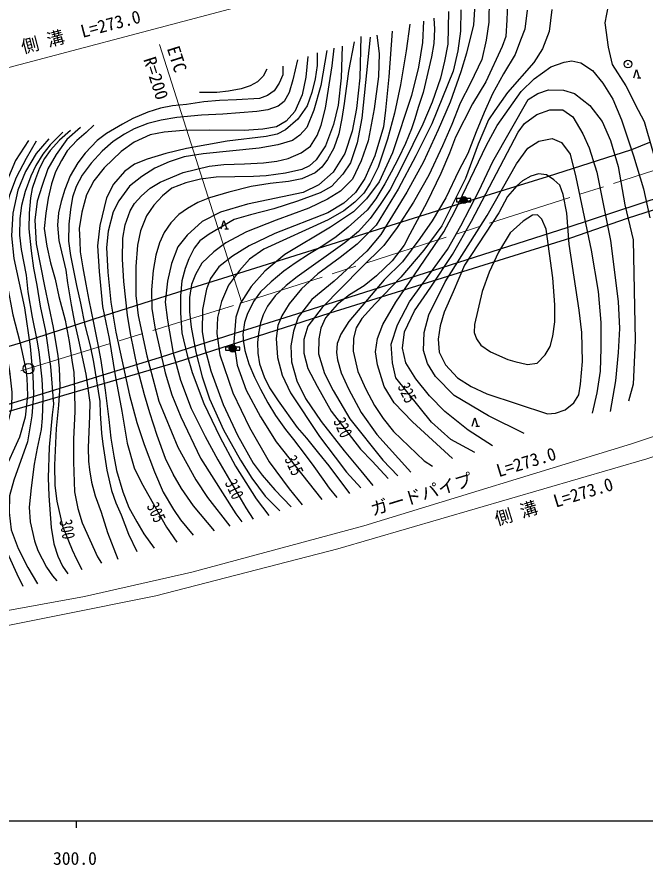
# Model space of a CAD drawing. Units: millimetres at full size, sheet at 1:1000; details may follow other scales. Extents: x 40000 to 680000, y 20000 to 380000.
# Drawn here: x 359597 to 448944, y 198715 to 319388 of the extents above; entities that cross this region are included whole.
import ezdxf
from ezdxf.enums import TextEntityAlignment as Align

# ---------------------------------------------------------------- set-up
doc = ezdxf.new("R2010")
doc.units = ezdxf.units.MM
doc.header["$LTSCALE"] = 1000
doc.linetypes.add('CHAIN', pattern=[18.5, 12, -1.5, 3.5, -1.5])
for name, color, linetype, lineweight in [('M-BGD', 7, 'Continuous', 25), ('M-BMK', 2, 'CHAIN', 13), ('M-BMK-SRVR', 3, 'Continuous', 25), ('M-STR-HTXT', 7, 'Continuous', 13), ('M-TTL-BAND', 7, 'Continuous', 25)]:
    doc.layers.add(name, color=color, linetype=linetype, lineweight=lineweight)
doc.styles.add('ＭＳ ゴシック', font='')
doc.styles.get('ＭＳ ゴシック').set_extended_font_data('MS Gothic')

msp = doc.modelspace()

# ---------------------------------------------------------------- hatches: boundary and pattern name
at = {"layer": 'M-BGD'}
h = msp.add_hatch(color=256, dxfattribs=at)
edge = h.paths.add_edge_path()
edge.add_ellipse((446515, 312682), major_axis=(-26.1, -42.7), ratio=1, start_angle=121.45546, end_angle=-58.54454, ccw=False)
for points in [[(423645, 293330, -1), (422645, 293330, -1)], [(390782, 272198, -1), (389782, 272198, -1)]]:
    msp.add_hatch(color=256, dxfattribs=at).paths.add_polyline_path(points)

# ---------------------------------------------------------------- linework, layer by layer
for p, q in [((447855, 310726), (448357, 310726)), ((389182, 289246), (389684, 289246)), ((424876, 261150), (425378, 261150))]:
    msp.add_line(p, q, dxfattribs=at)
for points in [[(453291, 330018), (445220, 322932), (443723, 320998), (443221, 318576), (443723, 315068), (444266, 312646), (446230, 309597), (447985, 306131), (448828, 304519), (451100, 296574), (452168, 287560), (452639, 277647), (452516, 272983), (451765, 265942)], [(289567, 252486), (303813, 252813), (314263, 253754), (321775, 254827), (339980, 258271), (349857, 260871), (358796, 263386), (382274, 270252), (404163, 277270), (438379, 287966), (446468, 290741), (474695, 299797), (491435, 305238), (513766, 312383), (532442, 318387), (541844, 321410), (555145, 325522)], [(429403, 322452), (429275, 318995), (429127, 316599), (428618, 315178), (426305, 310173), (424416, 307013), (422000, 302277), (421105, 300021), (419874, 297115), (417900, 292994), (415500, 288491), (414693, 286922), (412994, 284711), (410722, 282545), (409004, 281124), (406921, 279848), (405139, 278470), (403504, 276600), (402802, 275110), (402526, 273604), (402505, 271441), (403354, 268663), (404563, 266245), (406940, 262186), (411623, 256301), (413775, 254077)], [(424721, 321181), (424559, 318278), (423536, 314214), (422746, 311589), (421212, 307261), (419539, 303336), (417446, 298775), (415051, 294450), (411378, 288426), (409377, 286053), (404706, 281803), (401565, 279193), (399588, 276683), (398914, 274662), (398542, 272595), (398658, 270335), (399402, 267617), (400633, 265109), (402890, 261848), (406145, 257639), (408515, 254806), (410211, 252739)], [(426749, 322034), (426716, 318639), (426353, 316085), (425727, 313350), (424110, 309948), (422625, 307125), (421452, 304087), (420133, 301071), (418187, 296863), (415992, 293017), (413700, 289421), (411802, 286863), (408585, 283679), (403000, 278061), (400978, 275380), (400418, 273485), (400401, 271557), (400978, 269382), (402297, 266844), (404278, 263276), (408467, 257882), (410116, 256168), (412424, 253729)], [(420977, 320163), (420879, 315538), (420423, 313079), (419837, 310668), (418646, 307255), (417326, 304128), (414512, 298340), (412679, 294846), (411271, 292724), (409830, 290711), (408172, 288847), (406240, 287270), (399475, 282408), (397893, 281162), (396315, 279709), (395229, 278246), (394611, 276987), (394234, 275857), (393960, 274360), (393800, 273058), (393857, 271547), (394097, 270028), (394783, 268197), (395526, 266619), (396738, 264744), (399477, 260992), (400808, 259462), (402499, 257327), (403951, 255534), (406891, 251599)], [(422720, 320412), (422674, 317346), (422325, 314582), (421628, 311656), (418596, 304191), (416351, 299611), (413839, 294867), (410718, 289750), (407980, 287077), (405586, 285170), (402377, 282822), (400075, 280705), (398308, 278565), (397261, 276867), (396704, 275497), (396471, 273615), (396680, 270939), (397309, 268427), (398494, 265916), (402626, 259696), (404842, 256731), (406491, 254594), (408513, 252388)], [(432164, 320334), (431825, 317641), (431231, 316093), (430467, 314036), (428790, 311279), (427260, 308464), (426051, 305814), (424926, 303035), (423738, 299982), (422465, 297564), (420596, 293651), (418665, 290386), (416923, 287856), (414461, 284543), (411849, 281973), (406817, 276060), (405650, 274267), (405162, 272910), (405055, 271637), (405204, 270593), (405712, 268762), (406752, 266451), (408556, 263118), (410807, 259975), (415649, 254597)], [(435680, 320428), (435302, 317341), (434341, 314871), (433105, 312915), (429371, 308630), (427577, 306076), (426684, 304772), (425208, 301278), (423389, 296424), (420054, 289687), (417485, 286201), (414219, 282345), (410512, 278537), (408658, 276479), (407863, 275131), (407478, 273664), (407406, 271811), (408104, 268949), (409211, 266422), (410441, 264079), (411668, 262251), (413161, 260398), (417510, 256236), (418700, 255479)], [(417413, 318800), (417281, 315756), (416712, 312231), (415726, 308223), (413005, 300064), (411146, 295946), (409305, 293493), (407486, 291676), (404193, 289473), (397701, 285587), (394859, 283210), (392902, 281032), (391401, 278647), (390754, 276652), (390469, 273126), (390931, 269854), (392181, 266299), (394262, 262467), (396477, 258912), (402944, 250742)], [(418890, 319204), (418997, 317668), (418881, 315609), (418544, 313733), (417361, 308617), (416670, 306495), (416209, 304902), (415738, 303482), (414867, 301375), (413890, 299308), (412850, 297315), (411935, 295665), (410629, 293530), (409403, 291888), (406725, 289501), (404989, 288121), (403131, 286812), (401230, 285685), (399176, 284333), (397551, 283197), (395747, 281719), (394246, 280291), (393252, 278888), (392334, 277074), (391961, 275894), (391748, 274199), (391810, 273134), (392015, 271929), (392583, 270030), (393382, 268148), (394236, 266431), (395293, 264497), (396395, 262700), (397800, 260665), (398927, 259245), (400572, 257066), (401806, 255416), (403124, 253628), (403991, 252350), (405099, 251030)], [(412963, 317379), (412503, 310853), (412021, 306145), (411736, 303736), (410486, 299645), (409105, 296426), (407769, 294411), (406082, 292900), (403803, 291521), (396273, 288594), (392643, 286801), (390255, 285355), (388322, 283815), (387117, 282151), (386569, 280662), (385998, 277786), (385954, 274567), (386370, 272070), (387181, 269026), (388936, 264245), (390953, 259900), (393210, 255914), (394481, 254184), (396282, 252091), (398604, 249682)], [(415507, 318341), (414982, 314574), (414149, 309735), (413316, 305683), (412330, 302004), (410991, 298026), (409830, 295748), (408932, 294303), (407639, 293033), (406102, 291821), (403889, 290507), (394708, 286358), (392665, 284921), (391238, 283292), (389704, 281211), (388716, 278884), (388125, 276607), (388015, 274329), (388475, 271329), (390318, 265924), (392684, 260996), (395489, 256069), (398297, 252267), (400181, 249990)], [(408533, 316610), (408358, 310719), (407876, 306383), (407284, 303120), (406255, 299975), (404590, 297326), (402552, 295486), (400317, 294413), (392397, 292741), (388545, 291625), (385937, 290267), (383829, 288335), (382492, 286670), (381594, 284305), (381022, 281801), (380694, 278801), (381022, 276261), (381828, 271550), (382862, 267707), (384376, 263691), (386370, 259684), (388191, 256391), (392135, 249537), (393213, 247926)], [(409828, 316499), (408661, 304992), (407987, 301455), (407021, 298641), (405948, 296999), (404326, 295269), (402727, 294349), (399528, 293188), (396127, 292088), (392796, 291234), (390496, 290577), (386943, 288492), (385628, 287528), (384818, 286477), (384051, 284988), (383525, 283608), (383063, 281824), (382844, 279700), (382844, 277269), (383063, 274466), (383786, 271284), (384531, 268809), (386175, 264399), (388479, 259638), (390670, 255478), (393630, 250826), (395427, 248461)], [(410794, 316784), (411100, 314200), (411013, 310893), (410399, 306295), (409545, 301740), (408556, 298899), (407307, 296293), (405641, 294607), (403757, 293447), (401106, 292176), (396483, 290490), (392268, 288817), (389310, 287262), (387601, 285970), (385911, 284342), (385012, 282722), (384443, 281320), (384158, 279481), (384136, 277436), (384355, 275246), (385056, 271677), (385956, 268162), (387007, 265052), (389001, 260629), (391413, 256330), (392992, 253783), (394920, 251221), (397001, 249097)], [(387700, 246287), (384727, 249847), (383008, 252292), (381800, 254351), (380747, 256579), (379522, 259811), (378500, 263077), (377725, 265615), (376810, 269229), (375736, 274344), (375336, 276958), (374780, 281739), (374623, 284935), (374670, 287914), (374979, 289818), (375707, 291799), (376328, 292844), (377303, 293958), (378558, 295026), (379951, 295893), (383234, 297267), (386917, 298174), (389032, 298388), (391974, 298481), (394653, 298636), (396542, 298868), (398176, 299244), (400050, 300033), (401335, 301024), (402326, 302525), (402883, 303980), (403473, 306417), (404435, 312420), (404743, 314966)], [(405846, 315213), (405738, 310740), (405303, 306851), (404622, 304080), (403507, 301047), (402142, 299057), (401212, 298206), (400098, 297695), (397806, 297185), (395049, 296798), (393261, 296671), (387949, 296594), (385704, 296300), (383598, 295804), (381610, 295012), (380293, 293928), (379086, 292597), (378033, 291080), (377150, 288976), (376732, 286893), (376499, 283875), (376499, 279737), (376840, 276889), (378078, 271186), (379797, 264723), (382478, 258197), (385021, 253515), (386709, 250992), (389899, 246937)], [(407548, 315827), (406761, 311655), (406141, 307095), (405823, 304927), (405386, 302765), (404658, 300742), (403759, 299116), (402952, 298005), (401997, 297193), (400118, 296374), (398240, 295990), (395603, 295670), (392891, 295247), (389715, 294467), (386998, 293657), (385331, 292969), (383849, 292150), (382605, 291303), (381468, 290087), (380539, 288719), (379877, 287225), (379361, 285493), (378951, 283324), (378738, 280541), (378804, 277896), (379188, 275234), (380664, 268750), (381623, 265636), (382893, 262489), (385718, 256630), (390717, 248682), (391604, 247554)], [(400988, 313772), (400695, 310813), (400156, 308319), (399129, 305947), (397905, 304553), (396535, 303770), (394578, 303428), (391935, 303232), (386962, 303300), (383292, 303227), (380527, 303007), (378541, 302613), (376290, 301561), (374430, 300240), (371979, 297936), (370536, 296053), (369507, 294065), (368846, 291595), (368430, 289272), (368522, 287497), (368581, 285988), (368962, 283682), (369414, 281372), (369806, 279078), (370496, 275876), (371032, 273030), (371507, 270486), (372126, 266307), (372650, 262093), (372971, 259455), (373364, 256904), (373768, 254848), (374637, 251813), (375529, 249578), (376637, 247539), (377648, 245863), (379122, 243795)], [(402280, 314267), (402280, 312487), (402017, 310568), (401537, 308649), (400871, 306761), (399540, 304826), (397821, 303341), (396592, 302729), (395028, 302373), (389476, 301694), (383712, 300648), (380791, 299973), (378112, 299168), (376312, 298423), (374887, 297386), (373323, 295576), (372332, 293641), (371370, 289733), (371052, 286823), (371272, 283179), (371761, 278204), (372715, 273655), (373547, 268387), (374526, 263300), (375260, 258742), (376287, 255221), (377292, 253111), (380867, 246769), (382335, 244642)], [(403659, 314626), (402807, 309627), (401830, 306121), (400824, 303660), (399817, 302561), (398795, 301818), (396689, 301199), (394036, 300716), (386101, 299916), (383376, 299475), (381254, 298779), (379226, 297896), (377352, 296705), (375614, 295289), (374081, 293231), (373276, 291683), (372548, 288913), (372347, 286576), (372517, 283053), (372935, 278813), (373648, 274519), (375612, 265553), (376654, 261702), (377691, 258575), (379148, 254683), (380402, 251758), (381844, 249300), (382851, 247830), (384647, 245663)], [(399485, 313305), (398819, 310428), (398319, 308622), (397629, 307374), (396737, 306672), (395263, 306173), (393726, 305920), (388882, 305541), (385836, 305395), (382348, 305060), (380112, 304703), (378209, 304240), (376279, 303453), (374900, 302716), (373293, 301679), (371712, 300300), (370176, 298575), (368868, 296899), (368010, 295243), (367511, 293770), (367202, 291987), (366975, 289913), (366916, 287476), (367201, 285456), (368046, 281177), (368629, 278672), (369272, 275519), (370022, 272601), (370474, 270259), (371363, 264650), (371414, 262977), (371617, 260143), (371795, 258586), (372369, 254915), (373045, 252026), (373652, 250232), (374437, 248542), (375460, 245802), (376638, 243318)], [(421562, 256585), (415855, 261788), (413256, 264480), (411846, 266829), (410905, 269868), (410623, 271747), (410907, 273635), (411659, 275639), (413508, 278803), (420315, 288814), (421833, 291650), (426369, 301130), (427901, 303945), (431343, 308796), (433157, 310567), (435531, 312280), (437421, 312939), (438542, 313159), (439795, 312873), (441488, 311775), (442960, 309974), (444367, 307711), (445598, 304767), (447312, 299649), (448703, 294953), (449605, 290801)], [(397402, 312379), (397402, 311143), (396890, 309966), (396165, 308872), (395237, 308219), (394108, 307791), (390807, 307577), (388406, 307513), (386182, 307335), (383694, 306954), (381708, 306728), (380031, 306407), (378231, 305858), (376102, 304954), (374615, 304134), (372354, 302811), (371022, 301789), (369308, 300014), (368262, 298623), (367156, 296781), (366416, 294839), (365893, 293151), (365524, 291522), (365358, 289770), (365572, 287594), (366572, 283344), (366809, 281564), (367309, 278431), (367785, 275899), (368368, 273398), (369373, 268538), (369947, 264526), (369938, 262584), (369745, 258119), (369795, 256181), (369914, 254945), (370188, 253192), (370711, 251243), (371556, 248908), (372484, 246040), (373957, 242248)], [(395145, 311981), (394619, 310986), (393792, 310178), (392759, 309577), (391481, 309146), (389696, 308845), (388042, 308620), (385580, 308657)], [(447330, 310726), (447719, 311914), (448107, 310726)], [(424726, 257400), (421310, 259248), (418552, 261723), (413502, 268054), (413004, 270181), (412816, 272844), (413725, 275600), (415419, 278834), (420825, 286310), (422756, 289654), (425297, 294583), (427272, 298843), (432312, 307627), (433699, 308499), (435235, 309031), (437366, 308969), (438902, 308499), (441096, 306776), (442851, 304520), (444011, 301795), (445139, 298130), (446080, 292679), (447239, 287698), (447539, 273361), (447244, 267149), (446583, 264700)], [(427237, 258373), (423789, 260598), (420467, 263229), (418304, 265484), (416330, 267897), (414919, 270152), (414449, 272251), (414731, 274600), (416143, 277588), (418494, 280940), (421534, 285607), (424262, 290317), (430882, 302974), (431819, 304239), (433574, 305492), (435423, 306182), (437273, 306150), (438652, 305179), (440093, 302736), (441002, 300762), (442068, 297316), (444048, 287590), (445121, 278905), (445299, 275050), (445142, 271636), (444735, 267614), (443983, 263260)], [(366126, 302985), (364341, 301201), (363259, 299844), (362304, 298273), (361562, 296728), (360744, 294561), (360242, 292563), (360015, 290712), (359977, 288337), (360191, 286314), (360883, 282662), (361135, 280275), (361776, 276664), (362442, 273405), (362694, 271734), (363147, 267869), (363260, 265051), (363185, 262320), (363034, 260699), (362493, 258041), (362040, 255741), (361611, 252403), (361310, 249626), (361498, 247540), (362115, 244848), (362567, 243465), (363800, 241122), (364655, 239865), (365283, 239136)], [(367212, 303256), (365659, 301849), (364300, 300393), (363523, 299245), (362794, 297862), (362211, 296375), (361758, 294984), (361532, 293658), (361321, 291491), (361289, 289227), (361614, 286133), (361969, 283643), (362439, 281246), (362908, 278249), (363669, 274670), (364383, 269639), (364781, 264299), (364600, 262780), (364174, 258158), (364026, 253787), (364124, 251264), (364482, 246748), (364828, 244408), (365407, 242656), (366088, 241227), (366848, 240150)], [(368619, 303673), (366694, 301943), (365189, 299841), (364008, 297755), (363167, 295426), (362486, 293185), (362162, 290452), (362324, 287121), (363517, 281068), (364740, 275193), (365416, 271176), (365594, 269419), (365707, 266864), (365529, 264148), (365189, 260825), (364958, 255617), (364995, 252731), (365254, 250499), (366063, 246918), (367455, 243571), (368072, 242234), (368816, 240763)], [(370536, 304001), (369430, 302934), (368125, 301789), (366755, 300353), (365911, 298970), (365094, 297332), (364488, 295620), (364014, 293618), (363684, 291491), (363486, 289278), (363829, 286776), (364369, 284400), (365042, 282066), (365556, 279590), (366452, 276225), (367045, 273209), (367401, 270569), (367665, 268778), (367784, 266243), (367823, 263253), (367626, 259332), (367626, 256066), (367798, 251805), (368233, 249461), (368892, 247403), (371070, 242580), (371628, 241648)], [(361223, 301808), (359404, 298986), (358134, 296031), (357338, 293416), (356636, 289173), (356485, 285786), (356598, 281580), (357110, 276598), (357813, 273139), (358514, 269010), (358874, 266016), (358816, 263749), (358209, 261286), (356977, 258388), (355933, 255444), (354852, 251920), (354340, 249079), (354719, 246113), (356349, 240619), (356900, 239170), (357905, 237541)], [(362341, 301694), (360901, 299269), (359479, 296522), (358531, 294022), (357868, 291389), (357546, 288123), (357735, 285585), (358210, 281256), (359026, 277026), (360011, 273161), (360852, 269241), (360997, 268002), (361111, 265511), (360751, 262461), (359974, 259600), (357637, 254493), (356769, 252489), (356447, 250367), (356542, 248605), (357130, 245808), (358419, 242664), (359575, 240163), (360409, 238401)], [(364115, 302062), (362335, 299966), (360798, 297406), (359700, 294724), (358993, 291457), (358799, 288251), (359140, 285033), (360666, 278019), (361496, 272495), (361874, 268338), (361948, 265705), (361728, 262609), (361118, 258921), (359148, 253460), (358557, 251271), (358484, 248882), (358752, 246420), (359776, 243762), (361142, 241056), (362533, 238716)], [(431745, 260098), (426698, 262636), (421778, 265518), (419113, 268212), (418016, 270091), (417452, 271908), (417546, 274477), (418173, 276983), (420493, 281682), (426485, 291150), (430641, 298472), (432253, 300724), (433820, 301727), (435732, 302071), (437080, 301539), (438271, 299847), (439117, 296589), (441294, 286185), (442255, 280304), (442662, 275920), (442662, 272255), (442568, 268966), (442067, 265896), (441440, 263014)], [(289542, 261420), (298061, 261558), (306554, 262107), (316689, 263347), (325759, 264953), (332683, 266273), (337342, 267093), (343071, 268367), (349719, 269966), (360109, 273022), (372052, 276887), (380819, 279698), (390401, 282691), (403231, 286713), (411922, 289472), (421746, 292570), (435085, 296689), (447085, 300531), (449624, 301559)], [(289563, 253849), (302132, 253865), (308997, 254316), (314220, 254980), (319679, 255705), (325181, 256582), (336348, 258632), (345973, 260857), (356981, 263866), (373094, 268851), (380028, 270972), (390626, 274375), (399405, 277156), (418775, 283304), (438008, 289463), (451560, 293915)], [(422699, 293555), (422145, 293555), (422145, 293105), (422699, 293105)], [(424145, 293330), (424145, 293555), (423592, 293555)], [(423592, 293105), (424145, 293105), (424145, 293330)], [(388657, 289246), (389046, 290434), (389434, 289246)], [(389836, 272423), (389282, 272423), (389282, 271973), (389836, 271973)], [(391282, 272198), (391282, 272423), (390729, 272423)], [(390729, 271973), (391282, 271973), (391282, 272198)], [(424351, 261150), (424739, 262339), (425128, 261150)]]:
    msp.add_lwpolyline(points, dxfattribs=at)
for points in [[(421659, 280280), (420369, 277390), (419791, 275456), (419502, 273558), (419680, 271713), (420547, 269912), (422259, 268023), (424217, 266823), (426418, 265756), (435067, 262933), (436214, 262992), (437593, 263481), (438816, 264503), (439505, 265637), (439772, 267149), (440039, 270349), (439954, 274473), (439576, 277652), (438174, 287047), (437797, 291448), (437286, 294138), (436841, 295449), (435974, 296205), (434928, 296916), (433772, 297050), (432704, 296716), (431504, 296072), (430729, 295344), (429391, 293827), (428145, 291515), (423276, 284068)], [(426774, 283088), (425784, 280322), (424707, 275609), (424637, 274487), (424952, 273565), (425604, 272666), (426977, 271743), (429430, 270641), (430442, 270372), (432220, 269922), (433592, 270124), (434740, 271294), (435438, 272486), (435843, 273970), (436135, 276017), (436113, 278446), (435844, 282276), (434889, 289182), (434269, 290597), (433639, 291230), (432919, 291208), (431591, 290353), (429768, 288689), (428081, 285900)]]:
    msp.add_lwpolyline(points, close=True, dxfattribs=at)
for centre, radius in [((446515, 312682), 550), ((446515, 312682), 50), ((423145, 293330), 500), ((390282, 272198), 500)]:
    msp.add_circle(centre, radius, dxfattribs=at)
at = {"layer": 'M-BMK'}
msp.add_lwpolyline([(307422, 258082), (311165, 258446), (323288, 260252), (334185, 262395), (342281, 264254), (361236, 269344), (391600, 278709), (456098, 299428)], dxfattribs=at)
at = {"layer": 'M-BMK-SRVR'}
msp.add_circle((361236, 269344), 750, dxfattribs=at)
at = {"layer": 'M-STR-HTXT'}
msp.add_line((379895, 315456), (391600, 278709), dxfattribs=at)
for points in [[(187857, 329656), (199526, 323613), (211300, 318599), (229302, 312466), (245888, 308423), (261193, 305795), (280244, 304305), (288578, 304233), (300238, 304466), (319400, 305915), (333862, 307476), (344725, 309240), (354262, 311126), (389830, 320474), (412151, 326774), (431841, 333129), (456216, 340800), (472351, 345788), (487187, 350639)], [(564104, 297484), (447011, 258664), (408928, 246976), (384485, 240371), (369219, 236903), (357260, 234766), (349702, 233511), (337931, 232375), (313063, 230560), (291079, 230084), (255955, 231222)], [(564808, 295264), (449207, 256504), (405219, 243717), (379329, 237001), (351182, 231399), (326324, 228842), (306403, 227737), (291208, 227525), (276021, 227678), (262887, 228230), (254110, 228783), (231682, 231464), (217942, 234534), (201658, 238353), (186261, 243031), (168927, 250247), (162029, 253078), (127643, 266944), (116742, 270575), (110006, 272305), (101938, 273659), (93501, 274029), (88816, 273600), (84900, 272685)]]:
    msp.add_lwpolyline(points, dxfattribs=at)
at = {"layer": 'M-TTL-BAND'}
for p, q in [((40000, 205000), (579000, 205000)), ((368000, 205000), (368000, 204000))]:
    msp.add_line(p, q, dxfattribs=at)

# ---------------------------------------------------------------- texts
at = {"layer": 'M-BGD', "style": 'ＭＳ ゴシック', "width": 0.75}
for s, rotation, p in [('325', 295.036, (413812, 265296)), ('320', 295.036, (404652, 260360)), ('315', 295.036, (397709, 254968)), ('310', 295.036, (389223, 251590)), ('305', 295.036, (378108, 248288)), ('300', 280.002, (365329, 246243))]:
    msp.add_text(s, height=1833, rotation=rotation, dxfattribs=at).set_placement(p, align=Align.BOTTOM_CENTER)
at = {"layer": 'M-STR-HTXT', "style": 'ＭＳ ゴシック'}
for s, rotation, p in [('側 溝  L=273.0', 14.726, (369059, 315870)), ('ETC', 287.669, (380957, 312958)), ('R=200', 287.669, (377977, 310224)), ('ガードパイプ   L=273.0', 17.063, (423511, 251899)), ('側 溝  L=273.0', 17.063, (436402, 249036))]:
    msp.add_text(s, height=1833, rotation=rotation, dxfattribs=at).set_placement(p, align=Align.BOTTOM_CENTER)
at = {"layer": 'M-TTL-BAND', "style": 'ＭＳ ゴシック'}
msp.add_text('300.0', height=1833, dxfattribs=at).set_placement((367844, 198195), align=Align.BOTTOM_CENTER)

doc.saveas('drawing.dxf')
